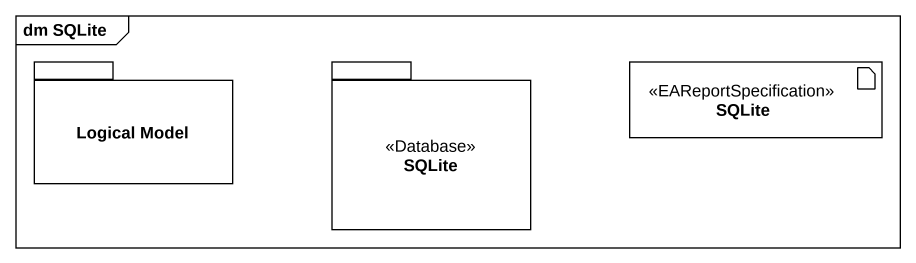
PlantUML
@startuml
mainframe dm SQLite
package "Logical Model" as Logical_Model {
}
package SQLite <<Database>> {
}
artifact "SQLite" as SQLite_2 <<EAReportSpecification>>
@enduml
